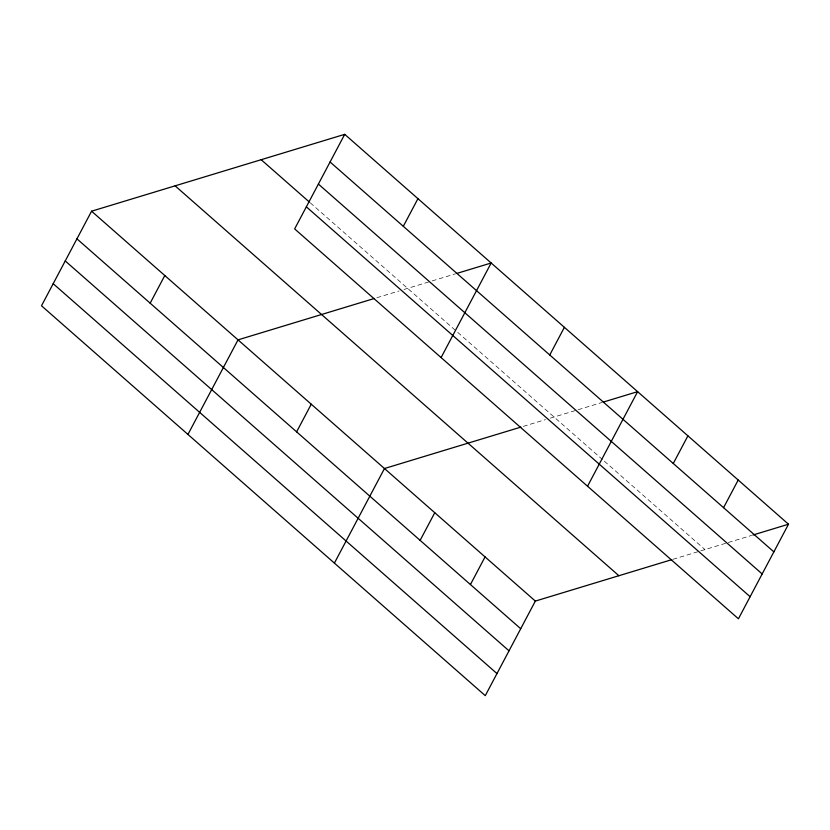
<?xml version="1.0" encoding="UTF-8"?>
<svg xmlns="http://www.w3.org/2000/svg" width="830" height="830" viewBox="0 0 830 830"><rect width="100%" height="100%" fill="white"/><g stroke="black" fill="none" stroke-linecap="round" stroke-linejoin="round"><path stroke-width="0.62" stroke-dasharray="4.15 3.11" d="M376.893 297.7L399.023 290.977M403.94 289.483L430.967 281.277M432.202 280.903L455.546 273.817M523.336 426.361L545.466 419.638M550.383 418.144L601.989 402.477M672.995 559.296L727.08 542.872M728.304 542.498L751.648 535.412M310.316 202.873L456.77 331.533M457.735 332.384L602.435 459.519M604.375 461.21L704.961 549.585"/><path stroke-width="1.25" d="M344.72 134.335L294.65 228.914L738.43 618.796L788.5 524.218L344.72 134.335L91.57 211.204L41.5 305.782L485.28 695.665L535.35 601.086L671.761 559.669M150.157 303.178L164.797 275.539M187.943 434.443L238.023 339.864L374.434 298.447M403.307 226.31L417.947 198.671M296.611 431.849L311.25 404.2M441.093 357.574L491.163 262.996L456.77 273.444M334.397 563.103L384.466 468.525L520.877 427.108M420.125 540.361L434.764 512.712M549.75 354.981L564.39 327.331M470.423 584.548L485.062 556.899M587.536 486.235L637.616 391.656L603.213 402.104M673.275 463.493L687.914 435.843M723.563 507.68L738.202 480.031M752.872 535.039L788.5 524.218M330.081 161.985L773.861 551.867M318.388 184.073L762.168 573.955M261.18 159.702L309.351 202.022M306.343 206.826L750.123 596.708M175.109 185.837L618.889 575.719M91.57 211.204L535.35 601.086M76.941 238.853L520.721 628.735M65.238 260.942L509.018 650.824M53.193 283.694L496.973 673.576"/></g></svg>
